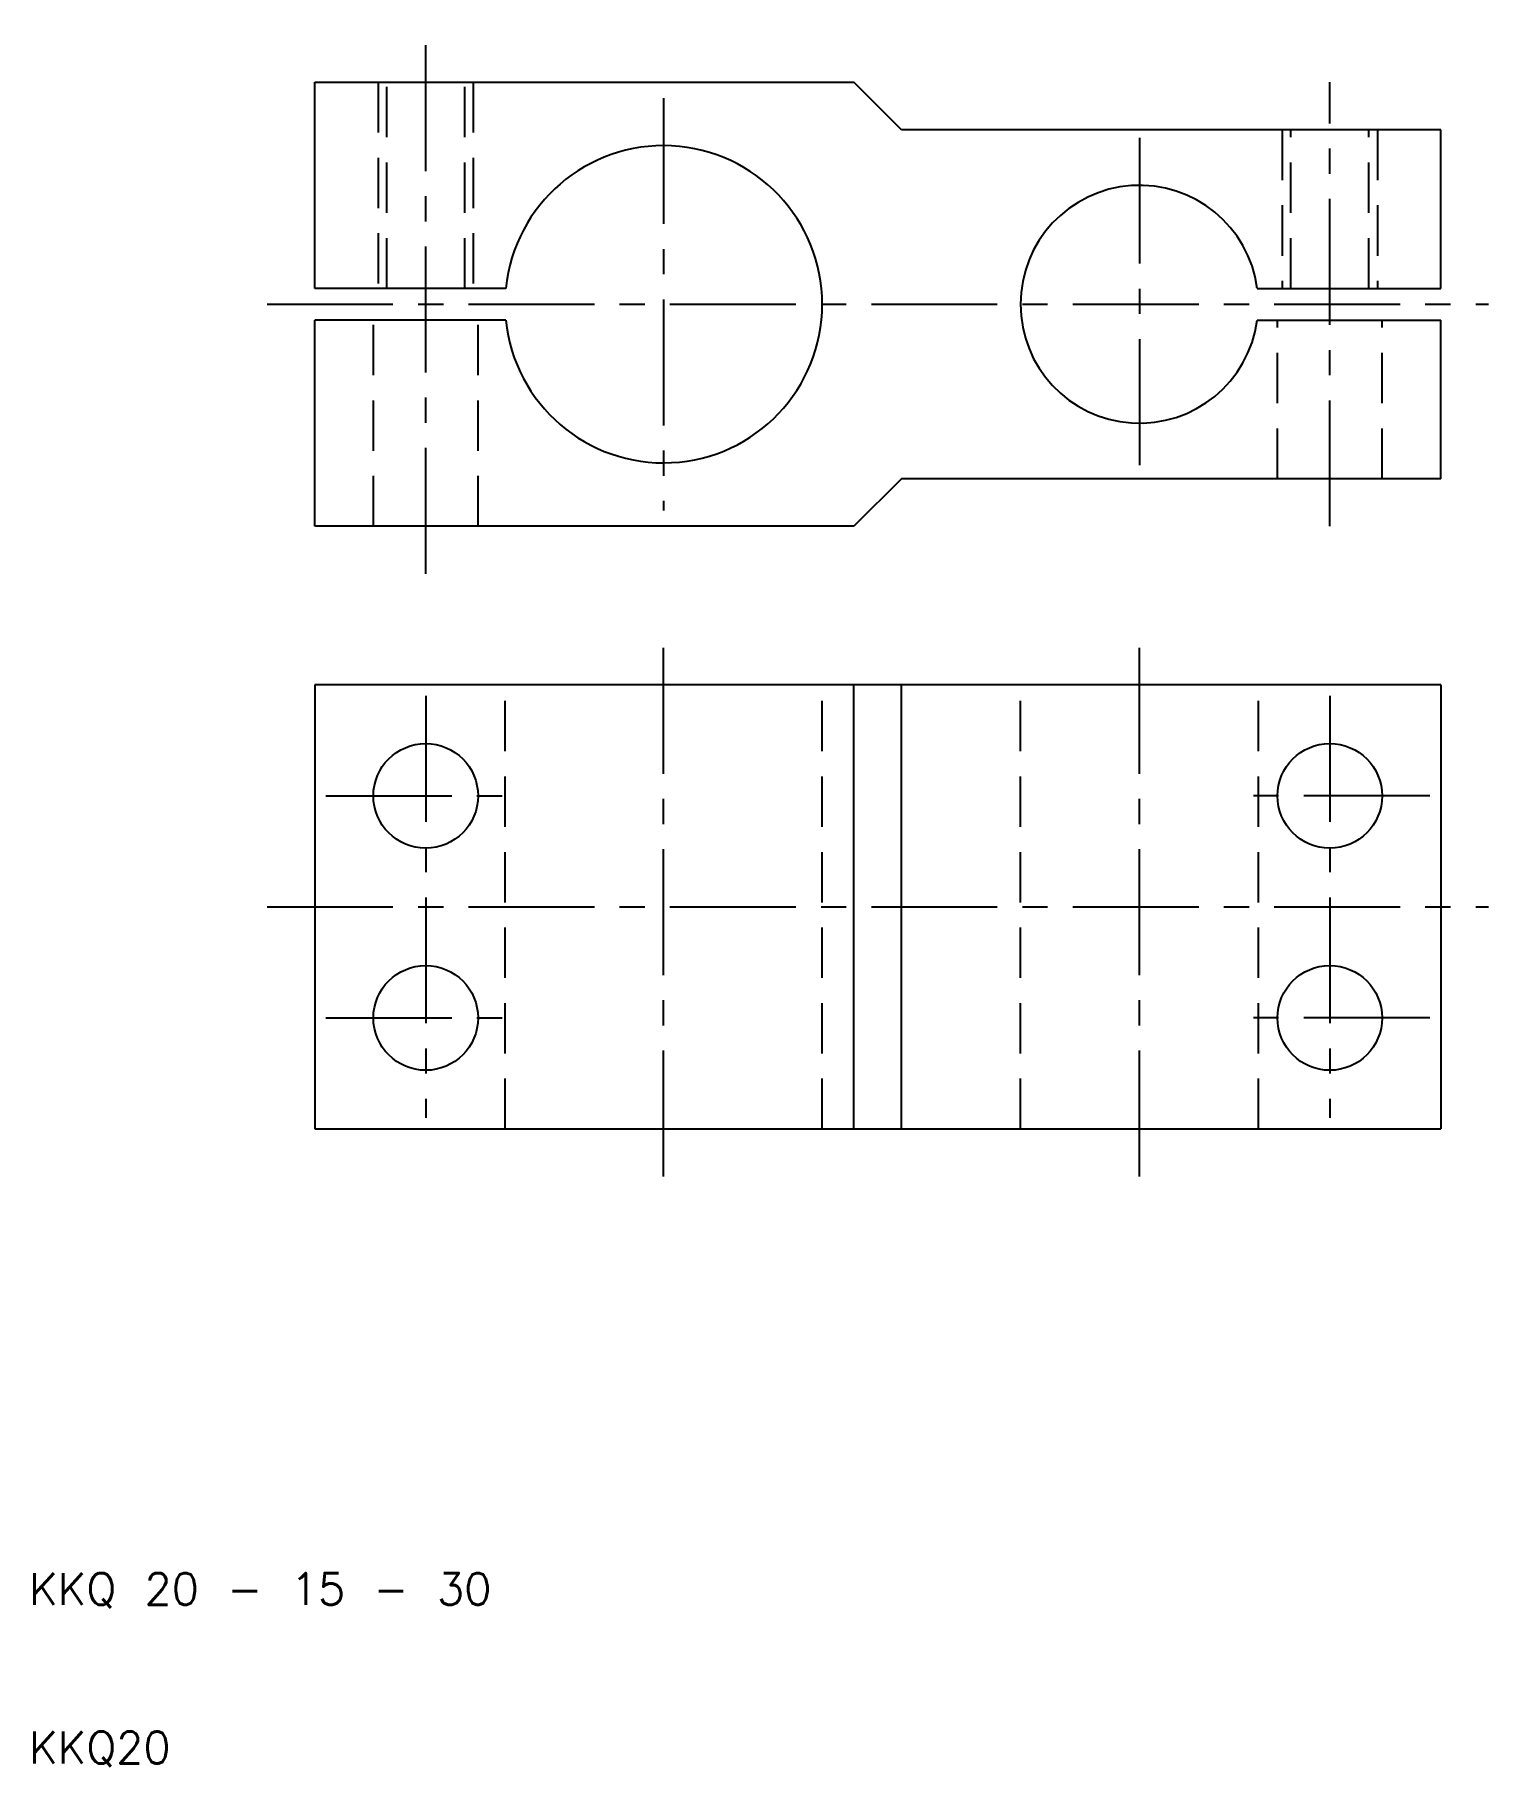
# Model space of a CAD drawing. Extents: x 10 to 102, y 10 to 119.
import ezdxf

# ---------------------------------------------------------------- set-up
doc = ezdxf.new("R2010")
doc.units = 0
doc.header["$LTSCALE"] = 0.25
doc.linetypes.add('CENTER', pattern=[50.8, 31.75, -6.35, 6.35, -6.35])
doc.linetypes.add('DASHED', pattern=[19.05, 12.7, -6.35])
doc.layers.get('0').update_dxf_attribs({"linetype": 'CONTINUOUS'})
doc.layers.add('CENTER', color=1, linetype='CENTER')
doc.styles.get("Standard").update_dxf_attribs({"font": 'txt.shx', "bigfont": 'extfont.shx'})

msp = doc.modelspace()

# ---------------------------------------------------------------- linework, layer by layer
for p, q in [((28, 116), (62, 116)), ((28, 103), (28, 116)), ((65, 113), (62, 116)), ((99, 113), (65, 113)), ((99, 103), (99, 113)), ((40.0501, 103), (28, 103)), ((87.433, 103), (99, 103)), ((40.0501, 101), (28, 101)), ((28, 88), (28, 101)), ((87.433, 101), (99, 101)), ((99, 91), (99, 101)), ((65, 91), (62, 88)), ((99, 91), (65, 91)), ((62, 88), (28, 88)), ((99, 78), (28, 78)), ((28, 78), (28, 50)), ((62, 50), (62, 78)), ((65, 50), (65, 78)), ((99, 78), (99, 50)), ((28, 50), (99, 50))]:
    msp.add_line(p, q)
at = {"color": 3, "linetype": 'DASHED'}
for p, q in [((32, 116), (32, 103)), ((32.5415, 103), (32.5415, 116)), ((37.4585, 103), (37.4585, 116)), ((38, 116), (38, 103)), ((89, 113), (89, 103)), ((89.5415, 103), (89.5415, 113)), ((94.4585, 103), (94.4585, 113)), ((95, 113), (95, 103)), ((31.7, 88), (31.7, 101)), ((38.3, 88), (38.3, 101)), ((88.7, 91), (88.7, 101)), ((95.3, 91), (95.3, 101)), ((40, 50), (40, 78)), ((60, 50), (60, 78)), ((72.5, 50), (72.5, 78)), ((87.5, 50), (87.5, 78))]:
    msp.add_line(p, q, dxfattribs=at)
for centre in [(35, 71), (92, 71), (35, 57), (92, 57)]:
    msp.add_circle(centre, 3.3)
for centre, radius, start, end in [((50, 102), 10, 185.73917, 174.26083), ((80, 102), 7.5, 7.662256, 352.337744)]:
    msp.add_arc(centre, radius, start, end)
at = {"layer": 'CENTER', "color": 1, "linetype": 'CENTER'}
for p, q in [((35, 85), (35, 119)), ((92, 88), (92, 116)), ((50, 115), (50, 89)), ((80, 112.5), (80, 91.5)), ((25, 102), (102, 102)), ((50, 47), (50, 81)), ((80, 47), (80, 81)), ((35, 77.3), (35, 50.7)), ((92, 77.3), (92, 50.7)), ((28.7, 71), (41.3, 71)), ((98.3, 71), (85.7, 71)), ((25, 64), (102, 64)), ((28.7, 57), (41.3, 57)), ((98.3, 57), (85.7, 57))]:
    msp.add_line(p, q, dxfattribs=at)

# ---------------------------------------------------------------- texts
for s, p in [('KKQ 20 - 15 - 30', (10, 20)), ('KKQ20', (10, 10))]:
    msp.add_text(s, height=2).set_placement(p)

doc.saveas('drawing.dxf')
